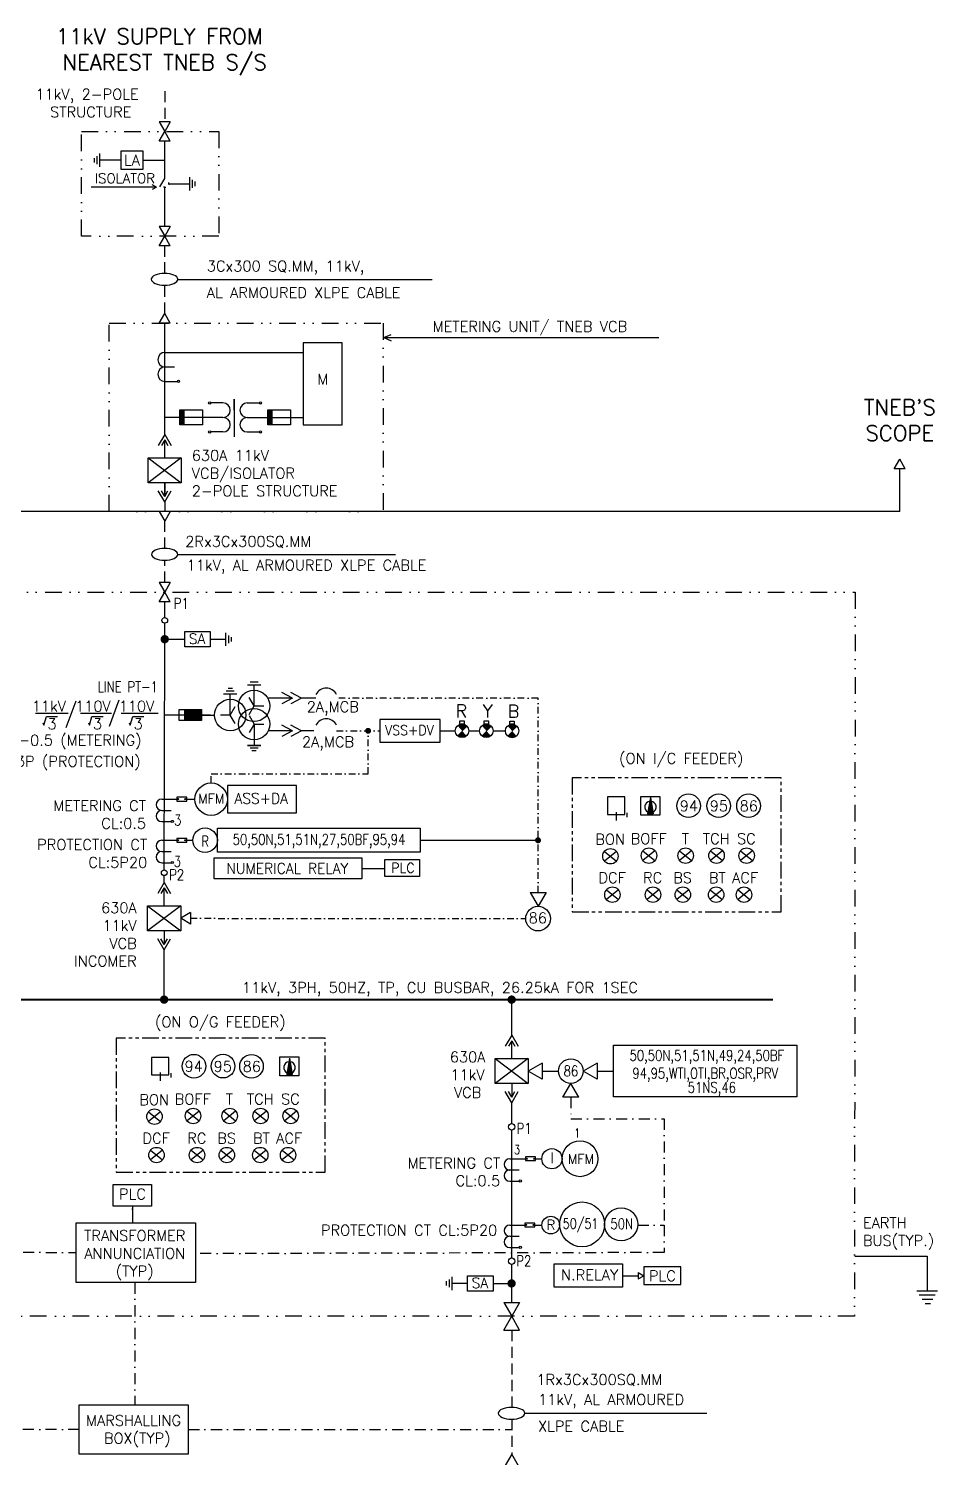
# Model space of a CAD drawing. Header units: metres. Extents: x -3672 to -87, y 1764 to 2695.
# Drawn here: x -471.8 to -267.1, y 2328.8 to 2650.6 of the extents above; entities that cross this region are included whole.
import ezdxf
from ezdxf.enums import TextEntityAlignment as Align

# ---------------------------------------------------------------- set-up
doc = ezdxf.new("R2010")
doc.units = ezdxf.units.M
doc.header["$MEASUREMENT"] = 0
for name, pattern in [('DASHDOT2', [0.5, 0.25, -0.125, 0, -0.125]), ('DIVIDE2', [0.625, 0.25, -0.125, 0, -0.125, 0, -0.125]), ('HIDDEN', [0.375, 0.25, -0.125]), ('PHANTOM2', [1.25, 0.625, -0.125, 0.125, -0.125, 0.125, -0.125])]:
    doc.linetypes.add(name, pattern=pattern)
for name, color, linetype in [('BUSBAR', 4, 'Continuous'), ('ELEC_SYM', 6, 'Continuous'), ('LINE', 4, 'Continuous'), ('PANEL', 40, 'Continuous'), ('TEXT', 7, 'Continuous'), ('WIRE', 2, 'Continuous')]:
    doc.layers.add(name, color=color, linetype=linetype)
doc.styles.add('romans', font='Romans.shx')

# ---------------------------------------------------------------- blocks, each defined once
blk = doc.blocks.new('Efus')
at = {"color": 0, "linetype": 'ByBlock'}
blk.add_lwpolyline([(1.5, 3), (-1.5, 3), (-1.5, -3), (1.5, -3)], close=True, dxfattribs=at)
blk = doc.blocks.new('tr')
for p, q in [((0, 0), (-1.71, -2.95)), ((1.71, -2.95), (0, 0)), ((-1.71, -2.95), (1.71, -2.95))]:
    blk.add_line(p, q)

msp = doc.modelspace()

# ---------------------------------------------------------------- hatches: boundary and pattern name
at = {"lineweight": -3, "ltscale": 0.5}
msp.add_hatch(color=1, dxfattribs=at).paths.add_polyline_path([(-432.85, 2494.76), (-432.85, 2497.27), (-436.71, 2497.27), (-436.71, 2494.76)])
at = {"layer": 'ELEC_SYM', "lineweight": -3}
h = msp.add_hatch(color=1, dxfattribs=at)
h.paths.add_polyline_path([(-373.1, 2493.54, 0.395544), (-375.18, 2493.61), (-374.17, 2492.46)])
h.paths.add_polyline_path([(-374.17, 2492.46), (-375.25, 2491.39, 0.395108), (-373.17, 2491.32)])
h = msp.add_hatch(color=2, dxfattribs=at)
h.paths.add_polyline_path([(-367.62, 2493.54, 0.395544), (-369.7, 2493.61), (-368.7, 2492.46)])
h.paths.add_polyline_path([(-368.7, 2492.46), (-369.77, 2491.39, 0.395108), (-367.69, 2491.32)])
h = msp.add_hatch(color=5, dxfattribs=at)
h.paths.add_polyline_path([(-361.82, 2493.5, 0.395544), (-363.9, 2493.57), (-362.9, 2492.43)])
h.paths.add_polyline_path([(-362.9, 2492.43), (-363.97, 2491.35, 0.395108), (-361.9, 2491.28)])

# ---------------------------------------------------------------- linework, layer by layer
at = {"color": 1, "lineweight": -3}
for p, q in [((-456.98, 2620.49), (-456.98, 2621.47)), ((-456.37, 2620.1), (-456.37, 2621.86)), ((-455.75, 2619.49), (-455.75, 2622.47)), ((-451.02, 2620.98), (-455.75, 2620.98)), ((-435.49, 2614.16), (-435.49, 2617.14)), ((-434.87, 2614.77), (-434.87, 2616.53)), ((-440.21, 2615.65), (-435.49, 2615.65)), ((-434.25, 2615.16), (-434.25, 2616.14)), ((-427.42, 2514.56), (-427.42, 2511.58)), ((-426.8, 2513.95), (-426.8, 2512.19)), ((-426.18, 2513.56), (-426.18, 2512.58)), ((-430.89, 2513.07), (-427.42, 2513.07)), ((-427.88, 2500.81), (-424.86, 2500.81)), ((-427.27, 2501.44), (-425.48, 2501.44)), ((-426.87, 2502.06), (-425.87, 2502.06)), ((-426.37, 2496.02), (-426.37, 2500.81)), ((-422.52, 2502.85), (-419.5, 2502.85)), ((-421.91, 2503.48), (-420.11, 2503.48)), ((-421.01, 2498.06), (-421.01, 2502.85)), ((-412.32, 2499.8), (-414.76, 2501.07)), ((-410.31, 2499.8), (-412.74, 2501.07)), ((-426.37, 2496.02), (-425.27, 2497.92)), ((-421.01, 2498.06), (-422.11, 2499.97)), ((-422.11, 2496.15), (-421.01, 2498.06)), ((-421.01, 2498.06), (-418.81, 2498.06)), ((-412.32, 2499.8), (-414.76, 2498.54)), ((-410.31, 2499.8), (-412.74, 2498.54)), ((-426.37, 2496.02), (-428.57, 2496.02)), ((-425.27, 2494.11), (-426.37, 2496.02)), ((-422.11, 2495.88), (-421.01, 2493.97)), ((-421.01, 2493.97), (-422.11, 2492.07)), ((-421.01, 2493.97), (-418.81, 2493.97)), ((-421.01, 2493.97), (-421.01, 2489.18)), ((-412.32, 2492.46), (-414.76, 2493.73)), ((-412.32, 2492.46), (-414.76, 2491.2)), ((-410.31, 2492.46), (-412.74, 2493.73)), ((-410.31, 2492.46), (-412.74, 2491.2)), ((-422.52, 2489.18), (-419.5, 2489.18)), ((-420.11, 2488.55), (-421.91, 2488.55)), ((-420.51, 2487.93), (-421.51, 2487.93)), ((-377.02, 2367.12), (-377.02, 2368.88)), ((-376.41, 2366.51), (-376.41, 2369.49)), ((-377.64, 2367.51), (-377.64, 2368.5)), ((-372.93, 2368), (-376.41, 2368))]:
    msp.add_line(p, q, dxfattribs=at)
at = {"color": 6, "lineweight": -3}
for p, q in [((-442.27, 2614.96), (-441.14, 2616.88)), ((-437.75, 2564.73), (-432.65, 2564.73)), ((-437.75, 2561.34), (-437.75, 2564.73)), ((-436.84, 2564.73), (-436.84, 2561.34)), ((-432.65, 2564.73), (-432.65, 2561.34)), ((-417.92, 2564.73), (-412.83, 2564.73)), ((-417.92, 2561.34), (-417.92, 2564.73)), ((-417.02, 2564.73), (-417.02, 2561.34)), ((-412.83, 2564.73), (-412.83, 2561.34)), ((-412.83, 2564.73), (-412.83, 2561.34)), ((-441.14, 2559.22), (-442.59, 2556.71)), ((-441.14, 2559.22), (-439.69, 2556.71)), ((-432.65, 2561.34), (-437.75, 2561.34)), ((-412.83, 2561.34), (-417.92, 2561.34)), ((-441.14, 2557.97), (-441.87, 2556.71)), ((-441.14, 2553.94), (-441.14, 2557.97)), ((-441.14, 2557.97), (-440.42, 2556.71)), ((-437.4, 2553.94), (-444.88, 2548.34)), ((-444.88, 2553.94), (-437.4, 2548.34)), ((-444.88, 2548.34), (-444.88, 2553.94)), ((-444.88, 2553.94), (-437.4, 2553.94)), ((-437.4, 2553.94), (-437.4, 2548.34)), ((-437.4, 2548.34), (-444.88, 2548.34)), ((-441.14, 2544.02), (-442.59, 2546.53)), ((-441.14, 2545.27), (-441.87, 2546.53)), ((-441.14, 2545.27), (-441.14, 2548.34)), ((-441.14, 2548.34), (-441.14, 2545.27)), ((-441.14, 2545.27), (-440.42, 2546.53)), ((-441.14, 2544.02), (-439.69, 2546.53)), ((-441.27, 2458.31), (-442.72, 2455.8)), ((-441.27, 2457.06), (-441.99, 2455.8)), ((-441.27, 2458.31), (-439.82, 2455.8)), ((-441.27, 2453.03), (-441.27, 2457.06)), ((-441.27, 2457.06), (-440.54, 2455.8)), ((-437.53, 2453.03), (-445, 2447.43)), ((-445, 2453.03), (-437.53, 2447.43)), ((-445, 2447.43), (-445, 2453.03)), ((-445, 2453.03), (-437.53, 2453.03)), ((-437.53, 2453.03), (-437.53, 2447.43)), ((-437.53, 2447.43), (-445, 2447.43)), ((-441.27, 2447.43), (-441.27, 2444.36)), ((-441.27, 2443.11), (-442.72, 2445.62)), ((-441.27, 2444.36), (-441.99, 2445.62)), ((-441.27, 2444.36), (-440.54, 2445.62)), ((-441.27, 2443.11), (-439.82, 2445.62)), ((-363, 2423.91), (-364.45, 2421.4)), ((-363, 2423.91), (-361.56, 2421.4)), ((-363, 2422.66), (-363.73, 2421.4)), ((-363, 2418.63), (-363, 2422.66)), ((-363, 2422.66), (-362.28, 2421.4)), ((-359.27, 2418.63), (-366.74, 2413.03)), ((-366.74, 2418.63), (-359.27, 2413.03)), ((-366.74, 2413.03), (-366.74, 2418.63)), ((-366.74, 2418.63), (-359.27, 2418.63)), ((-359.27, 2418.63), (-359.27, 2413.03)), ((-359.27, 2413.03), (-366.74, 2413.03)), ((-363, 2408.71), (-364.45, 2411.22)), ((-363, 2409.96), (-363.73, 2411.22)), ((-363, 2413.03), (-363, 2409.96)), ((-363, 2409.96), (-362.28, 2411.22)), ((-363, 2408.71), (-361.56, 2411.22))]:
    msp.add_line(p, q, dxfattribs=at)
at = {"lineweight": -3, "ltscale": 10}
for p, q in [((-442.99, 2614.88), (-457.67, 2614.88)), ((-442.99, 2614.88), (-443.93, 2615.41)), ((-442.99, 2614.88), (-443.93, 2614.36)), ((-441.14, 2614.88), (-441.41, 2614.88)), ((-441.17, 2614.88), (-440.9, 2614.88)), ((-440.21, 2615.65), (-440.21, 2615.92)), ((-440.21, 2615.67), (-440.21, 2615.41)), ((-391.77, 2581.02), (-390.13, 2581.73)), ((-391.77, 2581.02), (-329.87, 2581.02)), ((-391.77, 2581.02), (-390.13, 2580.32)), ((-425.5, 2564.65), (-425.5, 2567.16)), ((-425.5, 2567.16), (-425.5, 2558.67)), ((-276.88, 2551.43), (-275.62, 2553.61)), ((-274.36, 2551.43), (-275.62, 2553.61)), ((-274.36, 2551.43), (-276.88, 2551.43)), ((-275.62, 2541.86), (-275.62, 2551.43)), ((-275.62, 2541.86), (-593.11, 2541.86)), ((-341.4, 2477.57), (-341.4, 2473.6)), ((-337.52, 2477.57), (-341.4, 2477.57)), ((-337.52, 2473.6), (-337.52, 2477.57)), ((-341.4, 2473.6), (-337.52, 2473.6)), ((-444.08, 2418.92), (-444.08, 2414.96)), ((-440.19, 2418.92), (-444.08, 2418.92)), ((-440.19, 2414.96), (-440.19, 2418.92)), ((-444.08, 2414.96), (-440.19, 2414.96))]:
    msp.add_line(p, q, dxfattribs=at)
at = {"color": 4, "linetype": 'HIDDEN', "lineweight": -3, "ltscale": 10}
for p, q in [((-441.14, 2595.48), (-441.14, 2601.67)), ((-441.14, 2586.45), (-441.14, 2592.83)), ((-441.13, 2533.52), (-441.13, 2539.69)), ((-441.13, 2525.87), (-441.13, 2530.87)), ((-363, 2357.5), (-363, 2340.08)), ((-363, 2337.42), (-363, 2329.58))]:
    msp.add_line(p, q, dxfattribs=at)
at = {"color": 0, "linetype": 'ByBlock', "lineweight": -3}
msp.add_line((-417.5, 2563.03), (-414.77, 2563.03), dxfattribs=at)
at = {"color": 50, "lineweight": -3}
for p, q in [((-412.32, 2499.8), (-417.94, 2499.8)), ((-407.09, 2499.8), (-410.31, 2499.8)), ((-432.85, 2496.02), (-429.9, 2496.02)), ((-412.32, 2492.46), (-417.82, 2492.46)), ((-407.55, 2492.46), (-410.31, 2492.46))]:
    msp.add_line(p, q, dxfattribs=at)
at = {"color": 1, "linetype": 'DASHDOT2', "lineweight": -3, "ltscale": 6}
for p, q in [((-357.06, 2499.79), (-402.42, 2499.8)), ((-357.06, 2456.05), (-357.06, 2499.79)), ((-402.42, 2492.46), (-392.71, 2492.46)), ((-379.08, 2492.46), (-379.04, 2492.46)), ((-435.3, 2450.23), (-359.83, 2450.18))]:
    msp.add_line(p, q, dxfattribs=at)
at = {"color": 18, "lineweight": -3, "true_color": 0x000000}
msp.add_line((-419.5, 2489.18), (-422.52, 2489.18), dxfattribs=at)
at = {"color": 7, "lineweight": -3, "ltscale": 2}
for p, q in [((-331.76, 2477.43), (-332.39, 2473.75)), ((-331.76, 2477.43), (-331.13, 2473.75)), ((-331.13, 2473.75), (-332.39, 2473.75)), ((-413.03, 2418.74), (-413.66, 2415.05)), ((-413.03, 2418.74), (-412.4, 2415.05)), ((-412.4, 2415.05), (-413.66, 2415.05))]:
    msp.add_line(p, q, dxfattribs=at)
at = {"lineweight": -3}
for p, q in [((-339.46, 2474.16), (-339.46, 2472.25)), ((-337.04, 2473.96), (-337.04, 2473.01)), ((-442.14, 2415.51), (-442.14, 2413.6)), ((-439.72, 2415.32), (-439.72, 2414.37))]:
    msp.add_line(p, q, dxfattribs=at)
at = {"color": 1, "lineweight": -3, "ltscale": 10}
for p, q in [((-342.1, 2465.31), (-339.42, 2463.12)), ((-339.42, 2465.31), (-342.1, 2463.12)), ((-333.43, 2465.45), (-330.74, 2463.25)), ((-330.74, 2465.45), (-333.43, 2463.25)), ((-325.17, 2465.45), (-322.48, 2463.25)), ((-322.48, 2465.45), (-325.17, 2463.25)), ((-318.21, 2465.45), (-315.52, 2463.25)), ((-315.52, 2465.45), (-318.21, 2463.25)), ((-311.44, 2465.45), (-308.75, 2463.25)), ((-308.75, 2465.45), (-311.44, 2463.25)), ((-341.66, 2456.65), (-338.97, 2454.45)), ((-338.97, 2456.65), (-341.66, 2454.45)), ((-332.52, 2456.65), (-329.83, 2454.45)), ((-329.83, 2456.65), (-332.52, 2454.45)), ((-325.81, 2456.65), (-323.12, 2454.45)), ((-323.12, 2456.65), (-325.81, 2454.45)), ((-318.29, 2456.65), (-315.6, 2454.45)), ((-315.6, 2456.65), (-318.29, 2454.45)), ((-312.02, 2456.65), (-309.33, 2454.45)), ((-309.33, 2456.65), (-312.02, 2454.45)), ((-444.78, 2406.67), (-442.09, 2404.47)), ((-442.09, 2406.67), (-444.78, 2404.47)), ((-436.1, 2406.81), (-433.41, 2404.61)), ((-433.41, 2406.81), (-436.1, 2404.61)), ((-427.84, 2406.81), (-425.16, 2404.61)), ((-425.16, 2406.81), (-427.84, 2404.61)), ((-420.88, 2406.81), (-418.19, 2404.61)), ((-418.19, 2406.81), (-420.88, 2404.61)), ((-414.12, 2406.81), (-411.43, 2404.61)), ((-411.43, 2406.81), (-414.12, 2404.61)), ((-444.33, 2398.01), (-441.65, 2395.81)), ((-441.65, 2398.01), (-444.33, 2395.81)), ((-435.2, 2398.01), (-432.51, 2395.81)), ((-432.51, 2398.01), (-435.2, 2395.81)), ((-428.48, 2398.01), (-425.8, 2395.81)), ((-425.8, 2398.01), (-428.48, 2395.81)), ((-420.97, 2398.01), (-418.28, 2395.81)), ((-418.28, 2398.01), (-420.97, 2395.81)), ((-414.7, 2398.01), (-412.01, 2395.81)), ((-412.01, 2398.01), (-414.7, 2395.81))]:
    msp.add_line(p, q, dxfattribs=at)
at = {"color": 1, "linetype": 'DASHDOT2', "lineweight": -3, "ltscale": 10}
for p, q in [((-349.67, 2409.94), (-349.67, 2405.07)), ((-349.67, 2405.07), (-328.68, 2405.07)), ((-328.68, 2405.07), (-328.68, 2381.15)), ((-334.63, 2381.15), (-328.68, 2381.15)), ((-328.68, 2381.15), (-328.68, 2374.96)), ((-493.41, 2375.18), (-461.08, 2374.95)), ((-328.68, 2374.96), (-434.19, 2374.72)), ((-447.9, 2368.18), (-447.9, 2340.63)), ((-460.41, 2335.09), (-539.25, 2335.09)), ((-435.83, 2335.09), (-363, 2335.09))]:
    msp.add_line(p, q, dxfattribs=at)
at = {"color": 6, "lineweight": -3, "flags": 128}
for points in [[(-451.02, 2623.04), (-451.02, 2618.92), (-445.95, 2618.92), (-445.95, 2623.04)], [(-436.64, 2514.81), (-430.89, 2514.81), (-430.89, 2511.37), (-436.64, 2511.37)], [(-372.93, 2369.72), (-367.18, 2369.72), (-367.18, 2366.28), (-372.93, 2366.28)]]:
    msp.add_lwpolyline(points, close=True, dxfattribs=at)
at = {"color": 3, "linetype": 'Continuous', "lineweight": -3}
for points, const_width in [([(-441.6, 2513.09, 1), (-440.67, 2513.09, 1)], 0.95), ([(-395.65, 2492.46, 1), (-394.99, 2492.46, 1)], 0.678), ([(-357.4, 2467.81, 1), (-356.73, 2467.81, 1)], 0.678), ([(-441.73, 2431.92, 1), (-440.8, 2431.92, 1)], 0.95), ([(-363.47, 2431.92, 1), (-362.54, 2431.92, 1)], 0.95), ([(-363.48, 2368, 1), (-362.56, 2368, 1)], 0.95)]:
    msp.add_lwpolyline(points, format="xyb", close=True, dxfattribs=dict(at, const_width=const_width))
at = {"color": 1, "linetype": 'DASHDOT2', "lineweight": -3, "ltscale": 6}
msp.add_lwpolyline([(-430.67, 2480.72), (-430.67, 2482.77), (-395.32, 2482.77), (-395.32, 2492.46)], dxfattribs=at)
at = {"linetype": 'PHANTOM2', "lineweight": -3, "ltscale": 6}
for points in [[(-349.41, 2481.85), (-349.41, 2451.7), (-302.3, 2451.7), (-302.3, 2481.85)], [(-452.09, 2423.21), (-452.09, 2393.06), (-404.98, 2393.06), (-404.98, 2423.21)]]:
    msp.add_lwpolyline(points, close=True, dxfattribs=at)
at = {"lineweight": -3}
for points in [[(-438.42, 2476.64), (-436.17, 2476.64), (-436.17, 2477.5), (-438.42, 2477.5)], [(-438.42, 2467.38), (-436.16, 2467.38), (-436.16, 2468.24), (-438.42, 2468.24)], [(-359.89, 2395.65), (-357.63, 2395.65), (-357.63, 2396.51), (-359.89, 2396.51)], [(-360.04, 2380.72), (-357.78, 2380.72), (-357.78, 2381.58), (-360.04, 2381.58)]]:
    msp.add_lwpolyline(points, close=True, dxfattribs=at)
at = {"color": 7, "lineweight": -3, "ltscale": 2}
for points in [[(-329.64, 2477.69), (-329.64, 2473.43), (-333.91, 2473.43), (-333.91, 2477.69)], [(-410.91, 2419), (-410.91, 2414.73), (-415.18, 2414.73), (-415.18, 2419)]]:
    msp.add_lwpolyline(points, close=True, dxfattribs=at)
at = {"lineweight": -3, "ltscale": 10}
for centre, radius in [((-438.04, 2571.19), 0.248), ((-430.99, 2566.31), 0.248), ((-419.57, 2566.31), 0.248), ((-430.99, 2559.76), 0.248), ((-419.57, 2559.76), 0.248), ((-441.13, 2517.33), 0.636), ((-439.44, 2472.05), 0.248), ((-439.43, 2462.79), 0.248), ((-441.25, 2460.49), 0.636), ((-363, 2403.26), 0.732), ((-361.07, 2391.07), 0.248), ((-361.07, 2376.13), 0.248), ((-363, 2373.03), 0.732)]:
    msp.add_circle(centre, radius, dxfattribs=at)
at = {"color": 5, "lineweight": -3}
for centre in [(-421.01, 2498.06), (-426.37, 2496.02), (-421.01, 2493.97)]:
    msp.add_circle(centre, 3.53, dxfattribs=at)
at = {"lineweight": -3}
for centre in [(-438.1, 2477.08), (-436.49, 2477.08), (-438.09, 2467.82), (-436.49, 2467.82), (-359.56, 2396.09), (-357.96, 2396.09), (-359.71, 2381.16), (-358.11, 2381.16)]:
    msp.add_circle(centre, 0.108, dxfattribs=at)
at = {"color": 7, "lineweight": -3, "ltscale": 2}
for centre, start, end in [((-331.76, 2475.31), 94.3199, 246.2562), ((-331.76, 2475.31), 293.7438, 85.6801), ((-413.03, 2416.62), 94.3199, 246.2562), ((-413.03, 2416.62), 293.7438, 85.6801)]:
    msp.add_arc(centre, 1.29, start, end, dxfattribs=at)
at = {"color": 1, "lineweight": -3}
for centre in [(-340.76, 2464.21), (-332.08, 2464.35), (-323.82, 2464.35), (-316.86, 2464.35), (-310.09, 2464.35), (-340.31, 2455.55), (-331.18, 2455.55), (-324.46, 2455.55), (-316.95, 2455.55), (-310.68, 2455.55), (-443.44, 2405.57), (-434.76, 2405.71), (-426.5, 2405.71), (-419.54, 2405.71), (-412.77, 2405.71), (-442.99, 2396.91), (-433.85, 2396.91), (-427.14, 2396.91), (-419.62, 2396.91), (-413.35, 2396.91)]:
    msp.add_ellipse(centre, major_axis=(1.74, 0), ratio=1, dxfattribs=at)
at = {"color": 6, "lineweight": -3, "ltscale": 0.5}
for points in [[(-437.75, 2561.34), (-437.75, 2564.73), (-436.84, 2561.34)], [(-436.84, 2561.34), (-437.75, 2564.73), (-436.84, 2564.73)], [(-417.92, 2561.34), (-417.92, 2564.73), (-417.02, 2561.34)], [(-417.02, 2561.34), (-417.92, 2564.73), (-417.02, 2564.73)]]:
    msp.add_solid(points, dxfattribs=at)
at = {"color": 7, "lineweight": -3, "ltscale": 2}
for points in [[(-331.76, 2477.43), (-331.13, 2473.75), (-332.39, 2473.75)], [(-413.03, 2418.74), (-412.4, 2415.05), (-413.66, 2415.05)]]:
    msp.add_solid(points, dxfattribs=at)
at = {"layer": 'BUSBAR', "color": 4, "lineweight": -3}
for p, q in [((-285.72, 2374.17), (-269.46, 2374.17)), ((-269.46, 2374.17), (-269.46, 2366.29)), ((-267.12, 2366.29), (-271.79, 2366.29)), ((-267.61, 2365.39), (-271.2, 2365.39)), ((-268.15, 2364.4), (-270.54, 2364.4)), ((-268.69, 2363.41), (-269.89, 2363.41))]:
    msp.add_line(p, q, dxfattribs=at)
at = {"layer": 'BUSBAR', "color": 5, "lineweight": -3, "const_width": 0.5}
msp.add_lwpolyline([(-578.38, 2431.92), (-304.16, 2431.92)], dxfattribs=at)
at = {"layer": 'ELEC_SYM', "color": 1, "lineweight": -3}
for p, q in [((-441.04, 2577.69), (-438.31, 2577.69)), ((-441.04, 2574.41), (-438.92, 2574.41)), ((-441.04, 2571.14), (-438.31, 2571.14)), ((-428.01, 2566.31), (-430.74, 2566.31)), ((-422.55, 2566.31), (-419.82, 2566.31)), ((-428.01, 2559.76), (-430.74, 2559.76)), ((-422.55, 2559.76), (-419.82, 2559.76)), ((-374.17, 2492.46), (-373.1, 2493.54)), ((-441.82, 2477.07), (-439.71, 2477.07)), ((-441.82, 2474.53), (-439.71, 2474.53)), ((-441.82, 2472), (-439.71, 2472)), ((-441.82, 2467.81), (-439.7, 2467.81)), ((-441.82, 2465.27), (-439.7, 2465.27)), ((-441.82, 2462.74), (-439.7, 2462.74)), ((-363.45, 2396.08), (-361.34, 2396.08)), ((-363.45, 2393.55), (-361.34, 2393.55)), ((-363.45, 2391.01), (-361.34, 2391.01)), ((-363.44, 2381.15), (-361.33, 2381.15)), ((-363.44, 2378.61), (-361.33, 2378.61)), ((-363.44, 2376.08), (-361.33, 2376.08))]:
    msp.add_line(p, q, dxfattribs=at)
at = {"layer": 'ELEC_SYM', "color": 6, "lineweight": -3}
for p, q in [((-409.94, 2579.86), (-409.94, 2561.36)), ((-401.16, 2579.86), (-409.94, 2579.86)), ((-401.16, 2561.36), (-401.16, 2579.86)), ((-409.94, 2561.36), (-401.16, 2561.36)), ((-372.65, 2492.46), (-370.22, 2492.46)), ((-367.18, 2492.46), (-364.36, 2492.46))]:
    msp.add_line(p, q, dxfattribs=at)
at = {"layer": 'ELEC_SYM', "color": 2, "lineweight": -3}
msp.add_line((-368.7, 2492.46), (-367.62, 2493.54), dxfattribs=at)
at = {"layer": 'ELEC_SYM', "color": 5, "lineweight": -3}
msp.add_line((-362.9, 2492.43), (-361.82, 2493.5), dxfattribs=at)
at = {"layer": 'ELEC_SYM', "color": 6, "lineweight": -3, "flags": 128}
for points in [[(-392.71, 2494.99), (-392.71, 2489.94), (-379.08, 2489.94), (-379.08, 2494.99)], [(-427.03, 2480.12), (-427.03, 2474.01), (-411.47, 2474.01), (-411.47, 2480.12)], [(-429.27, 2470.51), (-383.63, 2470.51), (-383.63, 2465.11), (-429.27, 2465.11)], [(-430.03, 2463.83), (-396.78, 2463.83), (-396.78, 2459.13), (-430.03, 2459.13)], [(-391.57, 2463.46), (-383.73, 2463.46), (-383.73, 2459.65), (-391.57, 2459.65)], [(-340.06, 2421.66), (-298.78, 2421.66), (-298.78, 2410), (-340.06, 2410)], [(-461.08, 2381.61), (-434.19, 2381.61), (-434.19, 2368.18), (-461.08, 2368.18)], [(-353.43, 2372.44), (-338.05, 2372.44), (-338.05, 2367.18), (-353.43, 2367.18)], [(-333.26, 2371.7), (-333.26, 2367.78), (-324.88, 2367.78), (-324.88, 2371.7)], [(-460.41, 2340.63), (-435.83, 2340.63), (-435.83, 2329.56), (-460.41, 2329.56)]]:
    msp.add_lwpolyline(points, close=True, dxfattribs=at)
at = {"layer": 'ELEC_SYM', "color": 1, "lineweight": -3}
msp.add_lwpolyline([(-374.65, 2494.71), (-373.7, 2494.71), (-373.7, 2493.99), (-374.65, 2493.99)], close=True, dxfattribs=at)
at = {"layer": 'ELEC_SYM', "color": 2, "lineweight": -3}
msp.add_lwpolyline([(-369.18, 2494.71), (-368.22, 2494.71), (-368.22, 2493.99), (-369.18, 2493.99)], close=True, dxfattribs=at)
at = {"layer": 'ELEC_SYM', "color": 5, "lineweight": -3}
msp.add_lwpolyline([(-363.38, 2494.67), (-362.42, 2494.67), (-362.42, 2493.95), (-363.38, 2493.95)], close=True, dxfattribs=at)
at = {"layer": 'ELEC_SYM', "lineweight": -3, "flags": 128}
msp.add_lwpolyline([(-444.08, 2385.42), (-452.73, 2385.42), (-452.73, 2390.28), (-444.08, 2390.28)], close=True, dxfattribs=at)
at = {"layer": 'ELEC_SYM', "color": 1, "lineweight": -3}
msp.add_circle((-374.17, 2492.46), 1.52, dxfattribs=at)
at = {"layer": 'ELEC_SYM', "color": 2, "lineweight": -3}
msp.add_circle((-368.7, 2492.46), 1.52, dxfattribs=at)
at = {"layer": 'ELEC_SYM', "color": 5, "lineweight": -3}
msp.add_circle((-362.9, 2492.43), 1.52, dxfattribs=at)
at = {"layer": 'ELEC_SYM', "color": 6, "lineweight": -3}
for centre, radius in [((-430.67, 2477.07), 3.65), ((-323.16, 2475.58), 2.66), ((-316.39, 2475.58), 2.66), ((-309.66, 2475.58), 2.66), ((-432.04, 2467.81), 2.77), ((-357.06, 2450.16), 2.77), ((-434.55, 2416.92), 2.66), ((-428, 2416.94), 2.66), ((-421.59, 2416.9), 2.66), ((-349.67, 2415.83), 2.77), ((-353.92, 2396.08), 2.28), ((-347.61, 2396.08), 4.04), ((-347.14, 2381.3), 5.06), ((-338.35, 2381.3), 3.73), ((-354.19, 2381.15), 1.99)]:
    msp.add_circle(centre, radius, dxfattribs=at)
at = {"layer": 'ELEC_SYM', "color": 1, "lineweight": -3}
for centre, radius, start, end in [((-441.04, 2576.05), 1.64, 90, 270), ((-441.04, 2572.77), 1.64, 90, 270), ((-428.01, 2564.67), 1.64, 270, 90), ((-422.55, 2564.67), 1.64, 90, 270), ((-428.01, 2561.4), 1.64, 270, 90), ((-422.55, 2561.4), 1.64, 90, 270), ((-441.82, 2475.8), 1.27, 90, 270), ((-441.82, 2473.27), 1.27, 90, 270), ((-441.82, 2466.54), 1.27, 90, 270), ((-441.82, 2464.01), 1.27, 90, 270), ((-363.45, 2394.81), 1.27, 90, 270), ((-363.45, 2392.28), 1.27, 90, 270), ((-363.44, 2379.88), 1.27, 90, 270), ((-363.44, 2377.34), 1.27, 90, 270)]:
    msp.add_arc(centre, radius, start, end, dxfattribs=at)
at = {"layer": 'ELEC_SYM', "color": 230, "lineweight": -3}
for centre in [(-404.75, 2499.42), (-404.75, 2492.51)]:
    msp.add_ellipse(centre, major_axis=(-1.87, -1.87), ratio=1, start_param=2.846152, end_param=5.00783, dxfattribs=at)
at = {"layer": 'LINE', "linetype": 'HIDDEN', "lineweight": -3, "ltscale": 10}
msp.add_line((-441.14, 2636.54), (-441.14, 2629.63), dxfattribs=at)
at = {"layer": 'LINE', "color": 0, "lineweight": -3}
for p, q in [((-442.4, 2629.63), (-441.14, 2627.44)), ((-439.88, 2629.63), (-442.4, 2629.63)), ((-439.88, 2629.63), (-441.14, 2627.44)), ((-442.4, 2625.26), (-441.14, 2627.44)), ((-439.88, 2625.26), (-441.14, 2627.44)), ((-439.88, 2625.26), (-442.4, 2625.26)), ((-442.4, 2606.04), (-441.14, 2603.85)), ((-439.88, 2606.04), (-442.4, 2606.04)), ((-442.4, 2601.67), (-441.14, 2603.85)), ((-439.88, 2606.04), (-441.14, 2603.85)), ((-439.88, 2601.67), (-441.14, 2603.85)), ((-439.88, 2601.67), (-442.4, 2601.67)), ((-442.4, 2584.26), (-441.14, 2586.45)), ((-439.88, 2584.26), (-441.14, 2586.45)), ((-442.39, 2541.86), (-441.13, 2539.68)), ((-439.87, 2541.86), (-442.39, 2541.86)), ((-439.87, 2541.86), (-441.13, 2539.68)), ((-442.39, 2525.89), (-441.13, 2523.7)), ((-439.87, 2525.87), (-442.39, 2525.87)), ((-442.39, 2521.52), (-441.13, 2523.7)), ((-439.87, 2525.89), (-441.13, 2523.7)), ((-439.87, 2521.52), (-441.13, 2523.7)), ((-439.87, 2521.52), (-442.39, 2521.52)), ((-435.3, 2451.51), (-437.53, 2450.23)), ((-435.3, 2448.94), (-437.53, 2450.23)), ((-435.3, 2451.51), (-435.3, 2448.94)), ((-356.15, 2417.63), (-359.27, 2415.83)), ((-356.15, 2417.63), (-356.15, 2414.03)), ((-343.78, 2417.63), (-346.9, 2415.83)), ((-343.78, 2417.63), (-343.78, 2414.03)), ((-356.15, 2414.03), (-359.27, 2415.83)), ((-343.78, 2414.03), (-346.9, 2415.83)), ((-351.47, 2409.94), (-349.67, 2413.06)), ((-347.86, 2409.94), (-349.67, 2413.06)), ((-347.86, 2409.94), (-351.47, 2409.94)), ((-338.05, 2369.74), (-334.54, 2369.74)), ((-334.54, 2370.48), (-333.26, 2369.74)), ((-334.54, 2370.48), (-334.54, 2369)), ((-334.54, 2369), (-333.26, 2369.74)), ((-364.8, 2363.73), (-363, 2360.61)), ((-364.8, 2363.73), (-361.2, 2363.73)), ((-361.2, 2363.73), (-363, 2360.61)), ((-364.8, 2357.5), (-363, 2360.61)), ((-361.2, 2357.5), (-363, 2360.61)), ((-364.8, 2357.5), (-361.2, 2357.5))]:
    msp.add_line(p, q, dxfattribs=at)
at = {"layer": 'LINE', "color": 1, "lineweight": -3}
for p, q in [((-439.88, 2584.26), (-442.4, 2584.26)), ((-358.86, 2456.05), (-357.06, 2452.93)), ((-358.86, 2456.05), (-355.26, 2456.05)), ((-355.26, 2456.05), (-357.06, 2452.93))]:
    msp.add_line(p, q, dxfattribs=at)
at = {"layer": 'LINE', "color": 4, "lineweight": -3}
for p, q in [((-438.31, 2577.69), (-409.94, 2577.69)), ((-433.75, 2563.03), (-441.14, 2563.03)), ((-430.74, 2563.03), (-436.84, 2563.03)), ((-428.01, 2563.03), (-430.74, 2563.03)), ((-422.55, 2563.03), (-409.94, 2563.03)), ((-433.87, 2496.02), (-441.27, 2496.02)), ((-430.86, 2496.02), (-436.97, 2496.02)), ((-372.65, 2492.46), (-370.22, 2492.46)), ((-367.18, 2492.46), (-364.42, 2492.46)), ((-439.71, 2477.07), (-438.42, 2477.07)), ((-436.17, 2477.07), (-434.57, 2477.07)), ((-439.7, 2467.81), (-438.42, 2467.81)), ((-436.16, 2467.81), (-434.81, 2467.81)), ((-383.63, 2467.81), (-357.06, 2467.81)), ((-396.78, 2461.48), (-391.57, 2461.48)), ((-363, 2423.91), (-363, 2431.92)), ((-356.15, 2415.83), (-352.43, 2415.83)), ((-343.78, 2415.83), (-340.06, 2415.83)), ((-343.78, 2415.83), (-340.06, 2415.83)), ((-363, 2403.99), (-363, 2408.71)), ((-363, 2373.76), (-363, 2402.52)), ((-361.34, 2396.08), (-359.89, 2396.08)), ((-357.63, 2396.08), (-356.2, 2396.08)), ((-361.33, 2381.15), (-360.04, 2381.15)), ((-357.78, 2381.15), (-356.18, 2381.15)), ((-363.03, 2372.3), (-363.01, 2363.73))]:
    msp.add_line(p, q, dxfattribs=at)
at = {"layer": 'PANEL', "color": 8, "lineweight": -3}
for p, q in [((-438.19, 2594.14), (-380.91, 2594.14)), ((-438.17, 2532.2), (-389.13, 2532.2)), ((-360.05, 2338.75), (-319.08, 2338.75))]:
    msp.add_line(p, q, dxfattribs=at)
at = {"layer": 'PANEL', "color": 6, "linetype": 'DIVIDE2', "lineweight": -3, "ltscale": 15}
for points in [[(-459.86, 2627.44), (-428.98, 2627.44), (-428.98, 2603.85), (-459.86, 2603.85)], [(-453.64, 2584.26), (-391.93, 2584.26), (-391.93, 2541.84), (-453.64, 2541.84)], [(-582.98, 2523.69), (-285.65, 2523.69), (-285.8, 2360.61), (-583.13, 2360.61)]]:
    msp.add_lwpolyline(points, close=True, dxfattribs=at)
at = {"layer": 'PANEL', "color": 8, "lineweight": -3, "extrusion": (0, 0, -1)}
for centre in [(-441.17, 2594.16), (-441.15, 2532.2), (-363.03, 2338.75)]:
    msp.add_ellipse(centre, major_axis=(2.98, 0), ratio=0.445993, dxfattribs=at)
at = {"layer": 'TEXT', "lineweight": -3}
for p, q in [((-441.14, 2559.22), (-441.14, 2584.26)), ((-441.14, 2544.02), (-441.13, 2541.86)), ((-461.17, 2499.12), (-463.38, 2493.14)), ((-451.43, 2499.38), (-453.64, 2493.41)), ((-470.2, 2496.4), (-462.89, 2496.4)), ((-460.11, 2496.4), (-453.12, 2496.4)), ((-450.95, 2496.4), (-442.62, 2496.4))]:
    msp.add_line(p, q, dxfattribs=at)
at = {"layer": 'TEXT', "lineweight": -3, "flags": 128}
for points in [[(-468.59, 2494.29), (-468.35, 2493.72), (-467.77, 2495.7), (-465.28, 2495.7)], [(-458.33, 2494.29), (-458.09, 2493.72), (-457.51, 2495.7), (-455.02, 2495.7)], [(-449.17, 2494.29), (-448.93, 2493.72), (-448.35, 2495.7), (-445.86, 2495.7)]]:
    msp.add_lwpolyline(points, dxfattribs=at)
at = {"layer": 'WIRE', "color": 4, "lineweight": -3}
for p, q in [((-441.14, 2616.88), (-441.14, 2625.26)), ((-445.95, 2620.98), (-441.11, 2620.98)), ((-441.14, 2606.04), (-441.14, 2614.88)), ((-441.13, 2517.96), (-441.13, 2521.52)), ((-441.13, 2511.92), (-441.13, 2516.69)), ((-441.27, 2461.12), (-441.13, 2511.92)), ((-441.14, 2513.09), (-436.64, 2513.09)), ((-379.08, 2492.46), (-375.69, 2492.46)), ((-441.27, 2458.31), (-441.27, 2459.85)), ((-441.27, 2431.92), (-441.27, 2443.11)), ((-367.18, 2368), (-363.02, 2368))]:
    msp.add_line(p, q, dxfattribs=at)
at = {"layer": 'WIRE', "color": 1, "lineweight": -3}
msp.add_line((-436.71, 2497.27), (-436.71, 2494.76), dxfattribs=at)
at = {"layer": 'WIRE', "lineweight": -3}
msp.add_lwpolyline([(-448.4, 2385.42), (-448.4, 2381.61)], dxfattribs=at)
msp.add_solid([(-448.64, 2384.6), (-448.4, 2385.42), (-448.16, 2384.6)], dxfattribs=at)

# ---------------------------------------------------------------- block references
at = {"color": 3, "linetype": 'Continuous', "lineweight": -3, "xscale": 1.44, "yscale": 1.44, "zscale": 1.44}
msp.add_blockref('tr', (-363, 2329.58), dxfattribs=at)
at = {"layer": 'WIRE', "color": 1, "lineweight": -3, "xscale": -0.8371251004595291, "yscale": 0.8371251004610886, "zscale": 0.8371251004558165, "rotation": 89.99999999999967}
msp.add_blockref('Efus', (-435.37, 2496.02), dxfattribs=at)

# ---------------------------------------------------------------- texts
at = {"layer": 'TEXT', "lineweight": -3, "style": 'romans'}
for s, height, p in [('LA', 2.4, (-448.5, 2620.97)), ('METERING UNIT/ TNEB VCB', 2.4, (-358.89, 2583.36)), ('M', 2.4, (-405.55, 2571.67)), ('SA', 2.3, (-433.86, 2513.19)), ('2A,MCB', 2.4, (-404.35, 2489.61)), ('(ON I/C FEEDER)', 2.4, (-324.81, 2486.08)), ('94', 2.4, (-323.1, 2475.55)), ('95', 2.4, (-316.34, 2475.55)), ('86', 2.4, (-309.6, 2475.55)), ('BON', 2.4, (-340.82, 2468.02)), ('BOFF', 2.4, (-332.14, 2468.16)), ('T', 2.4, (-323.88, 2468.16)), ('TCH', 2.4, (-316.92, 2468.16)), ('SC', 2.4, (-310.15, 2468.16)), ('DCF', 2.4, (-340.37, 2459.36)), ('RC', 2.4, (-331.24, 2459.36)), ('BS', 2.4, (-324.52, 2459.36)), ('BT', 2.4, (-316.69, 2459.36)), ('ACF', 2.4, (-310.42, 2459.36)), ('86', 2.4, (-357.11, 2450.32)), ('11kV, 3PH, 50HZ, TP, CU BUSBAR, 26.25kA FOR 1SEC', 2.4, (-379.16, 2434.28)), ('(ON O/G FEEDER) ', 2.4, (-427.79, 2426.71)), ('94', 2.4, (-434.61, 2416.91)), ('95', 2.4, (-428.06, 2416.89)), ('86', 2.4, (-421.53, 2416.87)), ('BON', 2.4, (-443.5, 2409.37)), ('BOFF', 2.4, (-434.82, 2409.51)), ('T', 2.4, (-426.56, 2409.51)), ('TCH', 2.4, (-419.6, 2409.51)), ('SC', 2.4, (-412.83, 2409.51)), ('DCF', 2.4, (-443.05, 2400.71)), ('RC', 2.4, (-433.91, 2400.71)), ('BS', 2.4, (-427.2, 2400.71)), ('BT', 2.4, (-419.37, 2400.71)), ('ACF', 2.4, (-413.1, 2400.71)), ('PLC', 2.4, (-448.4, 2388.12)), ('R', 2.2, (-354.16, 2381.2)), ('SA', 2.3, (-370.15, 2368.11)), ('N.RELAY', 2.4, (-345.45, 2369.91)), ('PLC', 2.4, (-329.06, 2369.71))]:
    msp.add_text(s, height=height, dxfattribs=at).set_placement(p, align=Align.MIDDLE)
at = {"layer": 'TEXT', "style": 'romans'}
for s, p in [('2Rx3Cx300SQ.MM', (-436.51, 2533.91)), ('CL.-0.5 (METERING)', (-479.06, 2489.15)), ('CL.-3P (PROTECTION)', (-482.25, 2484.37)), ('1Rx3Cx300SQ.MM', (-357.44, 2345.13))]:
    msp.add_text(s, height=2.4, dxfattribs=at).set_placement(p)
at = {"layer": 'TEXT', "lineweight": -3, "style": 'romans'}
for s, height, width, p in [('P1', 2.4, 0.8, (-437.4, 2521.17)), ('VSS+DV', 2.2, 0.95, (-386.02, 2492.6)), ('MFM', 2.2, 0.95, (-430.65, 2477.2)), ('ASS+DA', 2.4, 0.95, (-419.4, 2477.23)), ('3', 2.4, 0.8, (-438.19, 2472.36)), ('R', 2.4, 0.8, (-432.02, 2467.58)), ('50,50N,51,51N,27,50BF,95,94', 2.4, 0.8, (-406.39, 2467.63)), ('3', 2.4, 0.8, (-438.29, 2463.05)), ('NUMERICAL RELAY', 2.4, 0.95, (-413.52, 2461.48)), ('PLC', 2.2, 0.95, (-387.48, 2461.59)), ('P2', 2.4, 0.8, (-438.44, 2460.03)), ('50,50N,51,51N,49,24,50BF', 2.4, 0.8, (-319.05, 2418.99)), ('86', 2.4, 0.8, (-349.67, 2415.85)), ('94,95,WTI,OTI,BR,OSR,PRV', 2.4, 0.8, (-319.42, 2414.98)), ('51NS,46', 2.4, 0.8, (-317.91, 2411.77)), ('P1', 2.4, 0.8, (-360.19, 2402.9)), ('I', 2.4, 0.8, (-353.87, 2396.28)), ('MFM', 2.2, 0.95, (-347.41, 2396.01)), ('50/51', 2.3, 0.8, (-347.48, 2381.31)), ('50N', 2.4, 0.8, (-338.2, 2381.42)), ('P2', 2.4, 0.8, (-360.26, 2373.09))]:
    msp.add_text(s, height=height, dxfattribs=dict(at, width=width)).set_placement(p, align=Align.MIDDLE)
at = {"layer": 'TEXT', "lineweight": -3, "style": 'romans', "width": 0.8}
msp.add_text('LINE PT-1', height=2.4, dxfattribs=at).set_placement((-442.68, 2501.15), align=Align.RIGHT)
at = {"layer": 'TEXT', "lineweight": -3, "style": 'romans'}
for s, height, p in [('11kV', 2.4, (-471.07, 2496.8)), ('110V', 2.4, (-461.31, 2496.8)), ('110V', 2.4, (-451.5, 2496.8)), ('R', 2.88, (-375.63, 2495.47)), ('Y', 2.88, (-369.52, 2495.47)), ('B', 2.88, (-363.88, 2495.43)), ('3', 2.4, (-467.56, 2492.81)), ('3', 2.4, (-457.3, 2492.81)), ('3', 2.4, (-448.14, 2492.81))]:
    msp.add_text(s, height=height, dxfattribs=at).set_placement(p)
msp.add_text('2A,MCB', height=2.4, rotation=360, dxfattribs=at).set_placement((-403.29, 2497.5), align=Align.MIDDLE)
at = {"layer": 'TEXT', "lineweight": -3, "style": 'romans', "width": 0.8}
for s, p in [('1', (-348.92, 2400.86)), ('3', (-362.46, 2397.12))]:
    msp.add_text(s, height=2, dxfattribs=at).set_placement(p)
at = {"layer": 'TEXT', "color": 4, "lineweight": -3, "char_height": 3.5, "attachment_point": 5, "style": 'romans'}
for s, insert, width in [('11kV SUPPLY FROM  NEAREST TNEB S/S', (-441.14, 2645.37), 64.2431), ("TNEB'S SCOPE", (-275.61, 2562.42), 32.1216)]:
    msp.add_mtext(s, dxfattribs=dict(at, insert=insert, width=width))
at = {"layer": 'TEXT', "lineweight": -3, "style": 'romans'}
for s, insert, char_height, width, attachment_point in [('11kV, 2-POLE  STRUCTURE', (-458.61, 2633.83), 2.4, 26.5223, 5), ('ISOLATOR  ', (-450.11, 2616.89), 2.2, 9.3692, 5), ('\\pxql;630A 11kV VCB/ISOLATOR 2-POLE STRUCTURE', (-416.5, 2550.48), 2.4, 37.0776, 5), ('METERING CT CL:0.5', (-445.34, 2473.6), 2.4, 27.5542, 6), ('PROTECTION CT CL:5P20', (-445.07, 2464.83), 2.4, 28.1486, 6), ('630A\\P11kV VCB INCOMER', (-447.44, 2446.59), 2.4, 8.8905, 6), ('630A\\P11kV VCB', (-372.92, 2415), 2.4, 4.924, 5), ('METERING CT CL:0.5', (-365.57, 2393.12), 2.4, 25.5801, 6), ('\\pxql;EARTH BUS(TYP.)', (-283.9, 2382.86), 2.4, 5.4585, 1), ('TRANSFORMER  ANNUNCIATION (TYP)', (-447.89, 2374.37), 2.4, 17.1232, 5), ('PROTECTION CT CL:5P20', (-366.25, 2379.99), 2.4, 38.9434, 6), ('MARSHALLING  BOX(TYP)', (-448.14, 2338.33), 2.4, 22.4953, 2)]:
    msp.add_mtext(s, dxfattribs=dict(at, insert=insert, char_height=char_height, width=width, attachment_point=attachment_point))
at = {"layer": 'TEXT', "lineweight": -3, "char_height": 2.4, "style": 'romans'}
for s, insert, width, attachment_point, line_spacing_factor in [('3Cx300 SQ.MM, 11kV, \\PAL ARMOURED XLPE CABLE', (-431.65, 2594.14), 66.2318, 4, 1.5), ('\\pxql;11kV, AL ARMOURED XLPE CABLE', (-404.71, 2529.4), 62.9741, 5, 1.2), ('11kV, AL ARMOURED XLPE CABLE', (-357.07, 2338.84), 45.3813, 4, 1.5)]:
    msp.add_mtext(s, dxfattribs=dict(at, insert=insert, width=width, attachment_point=attachment_point, line_spacing_factor=line_spacing_factor))

doc.saveas('drawing.dxf')
